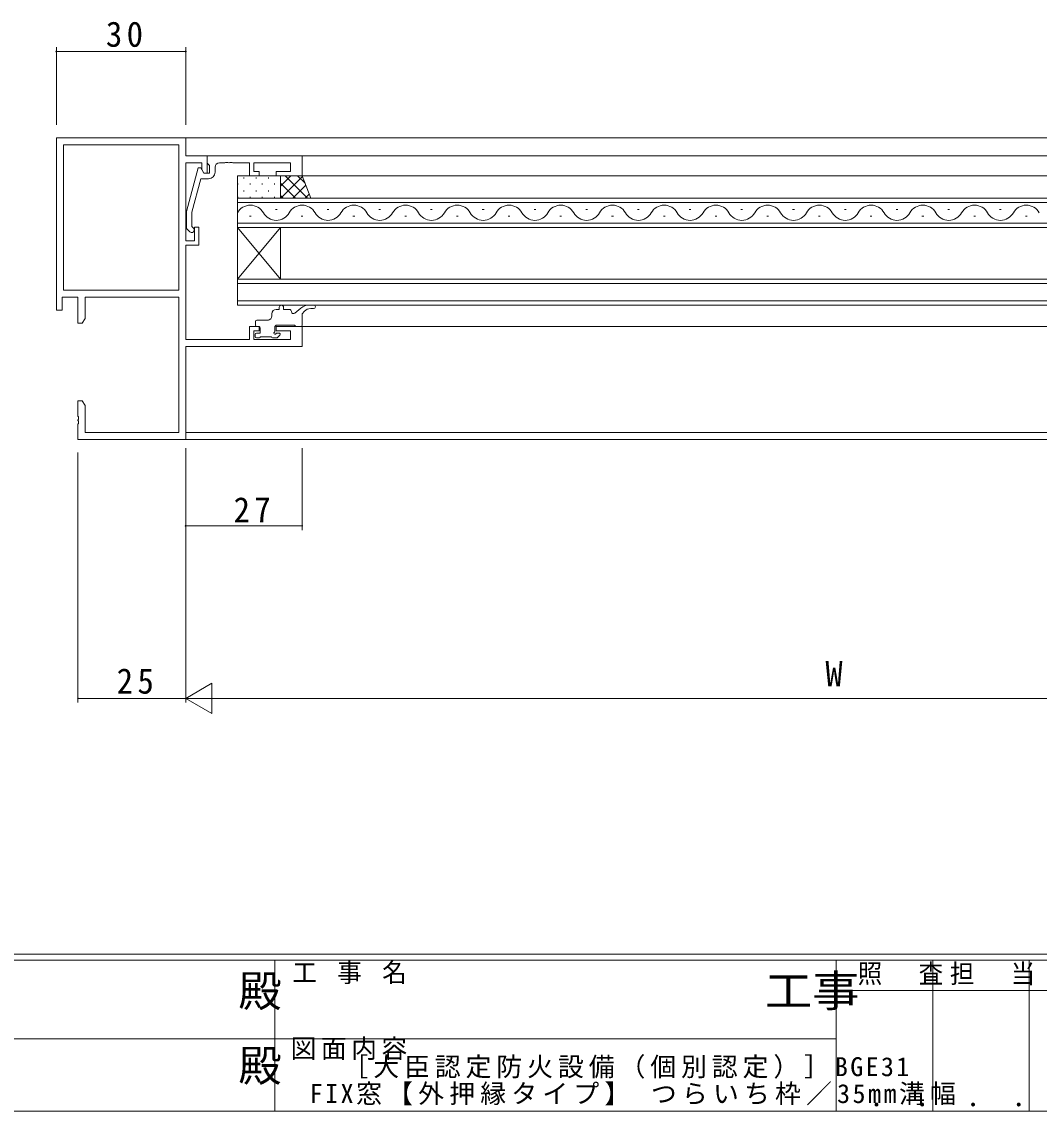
# Model space of a CAD drawing. Units: millimetres, scale not verified. Extents: x -594 to 199, y -420 to 144.
# Drawn here: x -264.9 to -28.9, y -420 to -167.4 of the extents above; entities that cross this region are included whole.
import ezdxf
from ezdxf.enums import TextEntityAlignment as Align

# ---------------------------------------------------------------- set-up
doc = ezdxf.new("R2010")
doc.units = ezdxf.units.MM
doc.header["$LTSCALE"] = 2
for name, color, linetype, lineweight in [('0-1_YKK_ZWAK', 7, 'Continuous', 9), ('0-3_YKK_12', 2, 'Continuous', 9), ('0-4_YKK_D', 6, 'Continuous', 9), ('0-5_YKK_13', 4, 'Continuous', 9), ('0-6_YKK_11', 7, 'Continuous', 9)]:
    doc.layers.add(name, color=color, linetype=linetype, lineweight=lineweight)
doc.layers.add('0-2_USER1', color=7, linetype='Continuous')
doc.styles.add('ＭＳ ゴシック', font='')
doc.styles.get('ＭＳ ゴシック').set_extended_font_data('MS Gothic')

msp = doc.modelspace()

# ---------------------------------------------------------------- linework, layer by layer
at = {"layer": '0-1_YKK_ZWAK'}
for p, q in [((178.8, -383.6), (-591.2, -383.6)), ((141, -385), (-591.2, -385)), ((-206.2, -385), (-206.2, -420)), ((-76, -385), (-76, -420)), ((-53.6, -385), (-53.6, -420)), ((-31.2, -385), (-31.2, -420)), ((-7.816, -391.999), (-76, -391.999)), ((-333.6, -403.199), (-204.8, -403.199)), ((-204.8, -403.199), (-76, -403.199)), ((-591.2, -420), (141, -420))]:
    msp.add_line(p, q, dxfattribs=at)
at = {"layer": '0-3_YKK_12'}
for p, q in [((73.395, -194.258), (-227.205, -194.258)), ((46.395, -198.458), (-200.205, -198.458)), ((46.595, -203.058), (-200.405, -203.058)), ((-214.905, -215.058), (-214.905, -208.258)), ((-214.905, -208.258), (61.095, -208.258)), ((61.095, -209.258), (-214.905, -209.258)), ((-206.105, -210.898), (-205.705, -210.898)), ((-194.105, -210.898), (-193.705, -210.898)), ((-182.105, -210.898), (-181.705, -210.898)), ((-170.105, -210.898), (-169.705, -210.898)), ((-158.105, -210.898), (-157.705, -210.898)), ((-146.105, -210.898), (-145.705, -210.898)), ((-134.105, -210.898), (-133.705, -210.898)), ((-122.105, -210.898), (-121.705, -210.898)), ((-110.105, -210.898), (-109.705, -210.898)), ((-98.105, -210.898), (-97.705, -210.898)), ((-86.105, -210.898), (-85.705, -210.898)), ((-74.105, -210.898), (-73.705, -210.898)), ((-62.105, -210.898), (-61.705, -210.898)), ((-50.105, -210.898), (-49.705, -210.898)), ((-38.105, -210.898), (-37.705, -210.898)), ((-214.905, -214.058), (61.095, -214.058)), ((-212.105, -212.418), (-211.705, -212.418)), ((-200.105, -212.418), (-199.705, -212.418)), ((-188.105, -212.418), (-187.705, -212.418)), ((-176.105, -212.418), (-175.705, -212.418)), ((-164.105, -212.418), (-163.705, -212.418)), ((-152.105, -212.418), (-151.705, -212.418)), ((-140.105, -212.418), (-139.705, -212.418)), ((-128.105, -212.418), (-127.705, -212.418)), ((-116.105, -212.418), (-115.705, -212.418)), ((-104.105, -212.418), (-103.705, -212.418)), ((-92.105, -212.418), (-91.705, -212.418)), ((-80.105, -212.418), (-79.705, -212.418)), ((-68.105, -212.418), (-67.705, -212.418)), ((-56.105, -212.418), (-55.705, -212.418)), ((-44.105, -212.418), (-43.705, -212.418)), ((-32.105, -212.418), (-31.705, -212.418)), ((-214.905, -227.058), (-204.905, -215.058)), ((-214.905, -215.058), (-204.905, -227.058)), ((-214.905, -215.058), (-214.905, -227.058)), ((61.095, -215.058), (-214.905, -215.058)), ((-204.905, -215.058), (-204.905, -227.058)), ((-214.905, -233.058), (-214.905, -227.058)), ((-214.905, -227.058), (61.095, -227.058)), ((61.095, -228.058), (-214.905, -228.058)), ((-214.905, -232.058), (61.095, -232.058)), ((61.095, -233.058), (-214.905, -233.058)), ((46.395, -238.058), (-200.205, -238.058)), ((73.095, -262.628), (-226.905, -262.628)), ((73.395, -264.258), (-227.205, -264.258))]:
    msp.add_line(p, q, dxfattribs=at)
for centre, start, end in [((-211.905, -213.335), 29.20253, 150.79745), ((-205.905, -209.981), 209.20253, 330.79745), ((-199.905, -213.335), 29.20253, 150.79745), ((-193.905, -209.981), 209.20253, 330.79745), ((-187.905, -213.335), 29.20253, 150.79745), ((-181.905, -209.981), 209.20253, 330.79745), ((-175.905, -213.335), 29.20253, 150.79745), ((-169.905, -209.981), 209.20253, 330.79745), ((-163.905, -213.335), 29.20253, 150.79745), ((-157.905, -209.981), 209.20253, 330.79745), ((-151.905, -213.335), 29.20253, 150.79745), ((-145.905, -209.981), 209.20253, 330.79745), ((-139.905, -213.335), 29.20253, 150.79745), ((-133.905, -209.981), 209.20253, 330.79745), ((-127.905, -213.335), 29.20253, 150.79745), ((-121.905, -209.981), 209.20253, 330.79745), ((-115.905, -213.335), 29.20253, 150.79745), ((-109.905, -209.981), 209.20253, 330.79745), ((-103.905, -213.335), 29.20253, 150.79745), ((-97.905, -209.981), 209.20253, 330.79745), ((-91.905, -213.335), 29.20253, 150.79745), ((-85.905, -209.981), 209.20253, 330.79745), ((-79.905, -213.335), 29.20253, 150.79745), ((-73.905, -209.981), 209.20253, 330.79745), ((-67.905, -213.335), 29.20253, 150.79745), ((-61.905, -209.981), 209.20253, 330.79745), ((-55.905, -213.335), 29.20253, 150.79745), ((-49.905, -209.981), 209.20253, 330.79745), ((-43.905, -213.335), 29.20253, 150.79745), ((-37.905, -209.981), 209.20253, 330.79745), ((-31.905, -213.335), 29.20253, 150.79745)]:
    msp.add_arc(centre, 3.437, start, end, dxfattribs=at)
at = {"layer": '0-4_YKK_D'}
for p, q in [((-256.905, -191.258), (-256.905, -173.258)), ((-256.905, -174.258), (-226.905, -174.258)), ((-226.905, -191.258), (-226.905, -173.258)), ((-251.903, -267.258), (-251.903, -325.258)), ((-226.905, -266.258), (-226.905, -285.258)), ((-226.903, -267.258), (-226.903, -325.258)), ((-226.903, -267.258), (-226.903, -325.258)), ((-199.905, -266.258), (-199.905, -285.258)), ((-226.905, -284.258), (-199.905, -284.258)), ((-226.903, -324.258), (-220.841, -320.758)), ((-220.841, -327.758), (-220.841, -320.758)), ((-226.903, -324.258), (-251.903, -324.258)), ((-226.903, -324.258), (-214.778, -324.258)), ((-226.903, -324.258), (-220.841, -327.758)), ((-219.903, -324.258), (66.095, -324.258))]:
    msp.add_line(p, q, dxfattribs=at)
for centre, start, end in [((-256.905, -174.258), 0, 180), ((-256.905, -174.258), 180, 0), ((-226.905, -174.258), 0, 180), ((-226.905, -174.258), 180, 0), ((-226.905, -284.258), 0, 180), ((-226.905, -284.258), 180, 0), ((-199.905, -284.258), 0, 180), ((-199.905, -284.258), 180, 0), ((-251.903, -324.258), 0, 180), ((-251.903, -324.258), 180, 0)]:
    msp.add_arc(centre, 0.106, start, end, dxfattribs=at)
at = {"layer": '0-5_YKK_13'}
for p, q in [((-213.395, -203.478), (-213.395, -203.678)), ((-210.565, -203.478), (-210.565, -203.678)), ((-207.735, -203.478), (-207.735, -203.678)), ((-202.498, -203.058), (-204.905, -205.464)), ((-199.84, -203.228), (-204.87, -208.258)), ((-198.622, -208.258), (-203.822, -203.058)), ((-199.224, -204.827), (-200.994, -203.058)), ((-214.81, -204.893), (-214.81, -205.093)), ((-213.395, -206.508), (-213.395, -206.708)), ((-211.98, -204.893), (-211.98, -205.093)), ((-210.565, -206.508), (-210.565, -206.708)), ((-209.15, -204.893), (-209.15, -205.093)), ((-207.735, -206.508), (-207.735, -206.708)), ((-206.32, -204.893), (-206.32, -205.093)), ((-201.451, -208.258), (-204.905, -204.804)), ((-199.054, -205.27), (-202.042, -208.258)), ((-214.81, -207.923), (-214.81, -208.123)), ((-211.98, -207.923), (-211.98, -208.123)), ((-209.15, -207.923), (-209.15, -208.123)), ((-206.32, -207.923), (-206.32, -208.123)), ((-204.279, -208.258), (-204.905, -207.632)), ((-198.268, -207.313), (-199.213, -208.258)), ((-205.905, -234.058), (-205.205, -234.058)), ((-205.205, -233.558), (-205.205, -234.058)), ((-204.205, -233.558), (-204.205, -234.058)), ((-204.205, -234.058), (-202.905, -234.058)), ((-201.581, -234.939), (-200.205, -233.771)), ((-199.905, -235.058), (-199.361, -234.483)), ((-198.264, -233.058), (-197.242, -233.058)), ((-197.908, -233.858), (-197.242, -233.858)), ((-210.705, -237.758), (-210.705, -236.858)), ((-210.405, -236.558), (-207.739, -236.558)), ((-206.905, -235.558), (-206.905, -235.058)), ((-199.905, -237.758), (-199.905, -235.058)), ((-210.805, -240.358), (-210.805, -239.858)), ((-210.505, -239.558), (-209.605, -239.558)), ((-209.905, -238.058), (-210.405, -238.058)), ((-209.605, -239.558), (-209.605, -238.358)), ((-206.205, -238.058), (-206.205, -239.097)), ((-205.744, -239.558), (-205.305, -239.558)), ((-200.205, -238.058), (-201.405, -238.058)), ((-209.805, -240.658), (-210.505, -240.658)), ((-207.005, -240.458), (-209.605, -240.458)), ((-205.805, -240.658), (-206.805, -240.658)), ((-205.093, -240.07), (-205.593, -240.57))]:
    msp.add_line(p, q, dxfattribs=at)
for points in [[(-204.905, -203.058), (-204.905, -208.258), (-214.905, -208.258), (-214.905, -203.058)], [(-204.905, -208.258), (-197.905, -208.258), (-199.905, -203.058), (-204.905, -203.058)]]:
    msp.add_lwpolyline(points, close=True, dxfattribs=at)
msp.add_lwpolyline([(-201.405, -238.058), (-201.705, -237.758), (-205.905, -237.758)], dxfattribs=at)
for centre, radius, start, end in [((-205.905, -235.058), 1, 90, 180), ((-204.705, -233.558), 0.5, 0, 180), ((-202.905, -234.558), 0.5, 0, 90), ((-201.905, -234.558), 0.5, 180, 310.32854), ((-198.264, -236.058), 3, 90, 130.32854), ((-197.908, -235.858), 2, 90, 136.56767), ((-197.242, -233.458), 0.4, 270, 90), ((-210.405, -236.858), 0.3, 90, 180), ((-207.905, -235.558), 1, 270, 0), ((-210.505, -239.858), 0.3, 90, 180), ((-210.405, -237.758), 0.3, 180, 270), ((-209.905, -238.358), 0.3, 0, 90), ((-206.205, -239.558), 0.25, 123.05573, 326.94426), ((-206.505, -239.097), 0.3, 303.05573, 0), ((-205.905, -238.058), 0.3, 90, 180), ((-205.744, -239.858), 0.3, 90, 146.94426), ((-205.305, -239.858), 0.3, 314.99998, 90), ((-200.205, -237.758), 0.3, 270, 0), ((-210.505, -240.358), 0.3, 180, 270), ((-209.805, -240.458), 0.2, 270, 0), ((-206.805, -240.458), 0.2, 180, 270), ((-205.805, -240.358), 0.3, 270, 314.99998)]:
    msp.add_arc(centre, radius, start, end, dxfattribs=at)
at = {"layer": '0-6_YKK_11'}
for p, q in [((-226.905, -194.258), (-256.905, -194.258)), ((-256.905, -194.258), (-256.905, -234.258)), ((-226.905, -198.458), (-226.905, -194.258)), ((-255.275, -195.888), (-255.275, -229.628)), ((-228.535, -195.888), (-255.275, -195.888)), ((-228.535, -229.628), (-228.535, -195.888)), ((-228.535, -229.628), (-228.535, -195.888)), ((-221.905, -198.458), (-226.905, -198.458)), ((-221.905, -200.158), (-221.905, -198.458)), ((-221.905, -198.458), (-199.905, -198.458)), ((-221.905, -202.458), (-221.905, -198.458)), ((-199.905, -198.458), (-199.905, -203.058)), ((-226.905, -200.088), (-223.205, -200.088)), ((-226.905, -218.158), (-226.905, -200.088)), ((-226.705, -211.361), (-223.998, -201.258)), ((-223.998, -201.258), (-223.398, -201.258)), ((-223.398, -201.258), (-222.705, -202.458)), ((-223.205, -200.088), (-223.205, -201.592)), ((-223.205, -201.592), (-222.705, -202.458)), ((-221.605, -200.458), (-221.905, -200.158)), ((-221.405, -200.658), (-221.605, -200.458)), ((-221.405, -202.458), (-221.405, -200.658)), ((-220.105, -201.088), (-220.105, -202.258)), ((-217.863, -200.088), (-219.105, -200.088)), ((-217.68, -199.968), (-217.863, -200.088)), ((-217.13, -199.968), (-217.68, -199.968)), ((-216.947, -200.088), (-217.13, -199.968)), ((-216.863, -200.088), (-216.947, -200.088)), ((-216.68, -199.968), (-216.863, -200.088)), ((-216.13, -199.968), (-216.68, -199.968)), ((-215.947, -200.088), (-216.13, -199.968)), ((-212.105, -200.088), (-215.947, -200.088)), ((-212.105, -203.058), (-212.105, -200.088)), ((-211.105, -200.088), (-211.105, -202.058)), ((-202.605, -200.088), (-211.105, -200.088)), ((-211.105, -202.058), (-209.905, -202.058)), ((-209.905, -202.058), (-209.905, -203.058)), ((-205.905, -202.058), (-202.605, -202.058)), ((-205.905, -203.058), (-205.905, -202.058)), ((-202.605, -202.058), (-202.605, -200.088)), ((-223.425, -203.758), (-225.505, -211.519)), ((-221.605, -203.758), (-223.425, -203.758)), ((-222.705, -202.458), (-221.405, -202.458)), ((-222.705, -202.458), (-221.905, -202.458)), ((-209.905, -203.058), (-212.105, -203.058)), ((-199.905, -203.058), (-205.905, -203.058)), ((-226.705, -215.306), (-226.705, -211.361)), ((-225.505, -211.519), (-225.505, -214.809)), ((-225.929, -216.082), (-226.705, -215.306)), ((-225.505, -214.809), (-225.081, -215.234)), ((-224.905, -214.958), (-224.905, -218.158)), ((-223.905, -214.958), (-224.905, -214.958)), ((-223.905, -219.158), (-223.905, -214.958)), ((-224.905, -218.158), (-226.905, -218.158)), ((-226.905, -219.158), (-223.905, -219.158)), ((-226.905, -241.028), (-226.905, -219.158)), ((-255.275, -229.628), (-228.535, -229.628)), ((-255.605, -231.258), (-251.905, -231.258)), ((-255.605, -234.258), (-255.605, -231.258)), ((-251.905, -231.258), (-251.905, -237.258)), ((-250.275, -231.258), (-228.535, -231.258)), ((-250.275, -236.167), (-250.275, -231.258)), ((-228.535, -231.258), (-228.535, -262.628)), ((-256.905, -234.258), (-255.605, -234.258)), ((-251.905, -237.258), (-250.905, -237.258)), ((-250.905, -237.258), (-250.275, -236.167)), ((-212.105, -238.058), (-212.105, -241.028)), ((-209.905, -238.058), (-212.105, -238.058)), ((-211.105, -239.058), (-209.905, -239.058)), ((-211.105, -241.028), (-211.105, -239.058)), ((-209.905, -239.058), (-209.905, -238.058)), ((-205.905, -238.058), (-205.905, -239.058)), ((-199.905, -238.058), (-205.905, -238.058)), ((-205.905, -239.058), (-202.605, -239.058)), ((-202.605, -239.058), (-202.605, -241.028)), ((-199.905, -242.658), (-199.905, -238.058)), ((-212.105, -241.028), (-226.905, -241.028)), ((-202.605, -241.028), (-211.105, -241.028)), ((-226.905, -242.658), (-199.905, -242.658)), ((-226.905, -264.258), (-226.905, -242.658)), ((-251.905, -255.258), (-251.905, -258.8)), ((-250.905, -255.258), (-251.905, -255.258)), ((-250.275, -256.349), (-250.905, -255.258)), ((-250.275, -262.628), (-250.275, -256.349)), ((-251.905, -258.8), (-251.785, -258.983)), ((-251.785, -259.533), (-251.905, -259.716)), ((-251.905, -259.716), (-251.905, -259.8)), ((-251.905, -259.8), (-251.785, -259.983)), ((-251.785, -258.983), (-251.785, -259.533)), ((-251.785, -259.983), (-251.785, -260.533)), ((-251.785, -260.533), (-251.905, -260.716)), ((-251.905, -260.716), (-251.905, -264.258)), ((-228.535, -262.628), (-250.275, -262.628)), ((-251.905, -264.258), (-226.905, -264.258))]:
    msp.add_line(p, q, dxfattribs=at)
for centre, radius, start, end in [((-219.105, -201.088), 1, 90, 179.99998), ((-221.605, -202.258), 1.5, 270, 359.99998), ((-225.505, -215.658), 0.6, 224.99998, 45)]:
    msp.add_arc(centre, radius, start, end, dxfattribs=at)

# ---------------------------------------------------------------- texts
at = {"layer": '0-1_YKK_ZWAK', "color": 3, "style": 'ＭＳ ゴシック'}
for p in [(-214.682, -397.956), (-214.682, -415.278)]:
    msp.add_text('殿', height=7.331, dxfattribs=at).set_placement(p, align=Align.BOTTOM_LEFT)
at = {"layer": '0-1_YKK_ZWAK', "color": 3, "style": 'ＭＳ ゴシック', "width": 1.1}
msp.add_text('工事', height=7.331, dxfattribs=at).set_placement((-92.569, -397.956), align=Align.BOTTOM_LEFT)
at = {"layer": '0-1_YKK_ZWAK', "char_height": 4.399, "attachment_point": 7, "style": 'ＭＳ ゴシック'}
for s, insert in [('\\T1.22;\\W0.95;工\\~事\\~名', (-202.188, -390.533)), ('\\T1.24;\\W0.95;照\\~\\~査', (-71.011, -390.78)), ('\\T1.24;\\W0.95;担\\~\\~当', (-49.645, -390.78)), ('\\T1.17;図面内容', (-202.583, -408.148)), ('\\T1.24;\\W0.95;\\~．\\~．', (-71.545, -418.946)), ('\\T1.24;\\W0.95;\\~．\\~．', (-49.145, -418.946))]:
    msp.add_mtext(s, dxfattribs=dict(at, insert=insert))
at = {"layer": '0-2_USER1', "char_height": 4.399, "attachment_point": 7, "style": 'ＭＳ ゴシック'}
for s, insert in [('\\T1.19;［大臣認定防火設備（個別認定）］BGE31', (-190.543, -412.449)), ('\\T1.2;FIX窓【外押縁タイプ】\\~つらいち枠／35mm溝幅', (-198.163, -418.625))]:
    msp.add_mtext(s, dxfattribs=dict(at, insert=insert))
at = {"layer": '0-4_YKK_D', "color": 7, "style": 'ＭＳ ゴシック'}
msp.add_text('W', height=5.865, dxfattribs=at).set_placement((-78.504, -323.258), align=Align.BOTTOM_LEFT)
at = {"layer": '0-4_YKK_D', "color": 7, "char_height": 5.865, "attachment_point": 7, "style": 'ＭＳ ゴシック'}
for s, insert in [('\\T1.27;\\W0.95;30', (-245.425, -173.258)), ('\\T1.27;\\W0.95;27', (-215.805, -283.458)), ('\\T1.27;\\W0.95;25', (-242.923, -323.258))]:
    msp.add_mtext(s, dxfattribs=dict(at, insert=insert))

doc.saveas('drawing.dxf')
